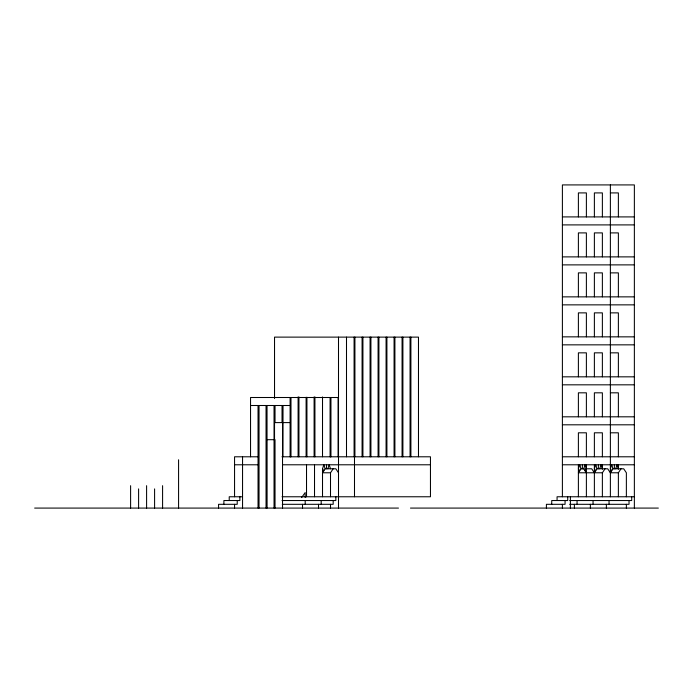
<?xml version="1.0" encoding="UTF-8"?>
<svg xmlns="http://www.w3.org/2000/svg" width="693" height="693" viewBox="0 0 693 693"><rect width="100%" height="100%" fill="white"/><g stroke="black" fill="none" stroke-linecap="round" stroke-linejoin="round"><path stroke-width="1.04" d="M322.514 496.768L322.514 468.789L323.848 464.786L325.173 468.789L322.514 472.782L330.509 472.782L333.177 468.789M327.841 468.789L329.175 464.786L330.509 468.789M599.714 468.789L601.048 464.786L602.373 468.789M615.705 468.789L617.039 464.786L618.373 468.789M579.72 470.781L578.386 468.789L579.72 464.786L581.055 468.789L578.386 472.782L602.373 472.782L605.041 468.789M585.048 470.781L586.382 468.789L585.048 464.786L583.723 468.789L586.382 472.782M595.711 470.781L594.377 468.789L595.711 464.786L597.045 468.789L594.377 472.782L591.718 468.789L585.715 468.789M597.045 468.789L607.709 468.789L610.377 472.782L613.036 468.789L611.702 464.786L610.377 468.789L611.702 470.781M618.373 496.768L618.373 472.782L621.032 468.789M301.637 497.574L305.189 492.541L305.189 497.539M610.377 192.914L618.373 192.914L618.373 216.909M562.395 216.909L634.364 216.909M562.395 224.904L634.364 224.904M610.377 232.9L618.373 232.9L618.373 256.886M562.395 256.886L634.364 256.886M562.395 264.882L634.364 264.882M610.377 272.877L618.373 272.877L618.373 296.864M562.395 296.864L634.364 296.864M562.395 304.859L634.364 304.859M610.377 312.864L618.373 312.864L618.373 336.85M562.395 336.85L634.364 336.85M562.395 344.845L634.364 344.845M610.377 352.841L618.373 352.841L618.373 376.827M562.395 376.827L634.364 376.827M562.395 384.823L634.364 384.823M610.377 392.818L618.373 392.818L618.373 416.814M338.505 397.505L250.545 397.505L250.545 456.791M250.545 405.5L290.523 405.5M562.395 416.814L634.364 416.814M290.523 422.6L274.532 422.6L274.532 439.691M562.395 424.809L634.364 424.809M610.377 432.804L618.373 432.804L618.373 456.791M258.541 456.791L234.555 456.791L234.555 496.768M281.947 456.791L430.457 456.791L430.457 496.768L281.99 496.768M562.395 456.791L634.364 456.791M234.555 464.786L258.541 464.786M282.744 464.786L430.457 464.786M562.395 464.786L634.364 464.786M325.173 468.789L335.836 468.789L338.505 472.782M581.055 468.789L584.052 468.789M613.036 468.789L623.7 468.789L626.368 472.782L626.368 496.768M610.377 472.782L618.373 472.782M242.55 496.768L229.227 496.768L229.227 500.537M634.364 496.768L557.068 496.768L557.068 500.537M281.99 500.537L335.836 500.537L335.836 496.768M569.672 500.537L631.695 500.537L631.695 496.768M282.268 504.313L333.177 504.313L333.177 500.537M569.672 504.313L629.027 504.313L629.027 500.537M34.65 508.082L398.475 508.082M410.473 508.082L658.35 508.082M322.514 468.789L323.848 470.781M634.364 508.082L634.364 184.918L562.395 184.918L562.395 496.768M626.368 504.313L626.368 508.082M618.373 464.786L618.373 469.048M614.37 464.786L614.37 468.789M610.377 184.918L610.377 496.768M609.043 500.537L609.043 504.313M606.375 504.313L606.375 508.082M602.373 216.909L602.373 192.914L594.377 192.914L594.377 216.909M602.373 256.886L602.373 232.9L594.377 232.9L594.377 256.886M602.373 296.864L602.373 272.877L594.377 272.877L594.377 296.864M602.373 336.85L602.373 312.864L594.377 312.864L594.377 336.85M602.373 376.827L602.373 352.841L594.377 352.841L594.377 376.827M602.373 416.814L602.373 392.818L594.377 392.818L594.377 416.814M602.373 456.791L602.373 432.804L594.377 432.804L594.377 456.791M602.373 464.786L602.373 469.048M602.373 472.782L602.373 496.768M598.38 464.786L598.38 468.789M594.377 464.786L594.377 496.768M593.052 500.537L593.052 504.313M590.384 504.313L590.384 508.082M586.382 216.909L586.382 192.914L578.386 192.914L578.386 216.909M586.382 256.886L586.382 232.9L578.386 232.9L578.386 256.886M586.382 296.864L586.382 272.877L578.386 272.877L578.386 296.864M586.382 336.85L586.382 312.864L578.386 312.864L578.386 336.85M586.382 376.827L586.382 352.841L578.386 352.841L578.386 376.827M586.382 416.814L586.382 392.818L578.386 392.818L578.386 416.814M586.382 456.791L586.382 432.804L578.386 432.804L578.386 456.791M586.382 464.786L586.382 496.768M582.389 464.786L582.389 468.789M578.386 464.786L578.386 496.768M577.052 500.537L577.052 504.313M574.393 504.313L574.393 508.082M570.391 496.768L570.391 508.082M567.723 496.768L567.723 500.537L551.732 500.537L551.732 504.313M565.064 500.537L565.064 504.313L546.405 504.313L546.405 508.082M562.395 504.313L562.395 508.082M418.477 456.791L418.477 337.119L274.532 337.119L274.532 398.57M410.897 337.119L410.897 456.791M410.065 337.119L410.065 456.791M402.902 337.119L402.902 456.791M402.07 337.119L402.07 456.791M394.906 337.119L394.906 456.791M394.074 337.119L394.074 456.791M386.911 337.119L386.911 456.791M386.079 337.119L386.079 456.791M378.915 337.119L378.915 456.791M378.083 337.119L378.083 456.791M370.92 337.119L370.92 456.791M370.079 337.119L370.079 456.791M362.924 337.119L362.924 456.791M362.084 337.119L362.084 456.791M354.92 337.119L354.92 456.791M354.495 456.791L354.495 496.768M354.088 337.119L354.088 456.791M346.5 337.119L346.5 456.791M338.505 337.119L338.505 508.082M338.089 397.496L338.089 456.791M330.925 397.496L330.925 456.791M330.509 397.505L330.509 456.791M330.509 472.782L330.509 496.768M330.509 504.313L330.509 508.082M330.093 397.496L330.093 456.791M326.507 464.786L326.507 468.789M322.514 396.95L322.514 456.791M321.18 500.537L321.18 504.313M318.511 504.313L318.511 508.082M314.934 396.95L314.934 456.791M314.518 464.786L314.518 496.768M314.102 396.95L314.102 456.791M306.938 397.28L306.938 456.791M306.523 464.786L306.523 496.768M306.107 397.28L306.107 456.791M305.189 500.537L305.189 504.313M302.52 504.313L302.52 508.082M298.943 396.95L298.943 456.791M298.103 396.95L298.103 456.791M290.947 397.496L290.947 456.791M290.523 397.505L290.523 456.791M290.107 397.496L290.107 456.791M283.03 405.5L282.943 456.791M282.527 422.6L282.527 508.082M282.034 405.5L282.034 422.6M275.034 405.5L275.034 422.6M275.034 508.082L275.034 439.691L266.536 439.691L266.536 508.082M274.038 405.5L274.038 508.082M267.039 405.5L267.039 508.082M266.043 405.5L266.043 508.082M259.043 405.5L259.043 508.082M258.039 405.5L258.039 508.082M242.55 456.791L242.55 508.082M239.882 496.768L239.882 500.537L223.891 500.537L223.891 504.313M237.223 500.537L237.223 504.313L218.564 504.313L218.564 508.082M234.555 504.313L234.555 508.082M178.577 459.78L178.577 508.082M162.586 485.689L162.586 508.082M154.591 488.886L154.591 508.082M146.595 485.689L146.595 508.082M138.6 488.886L138.6 508.082M130.605 485.689L130.605 508.082"/></g></svg>
